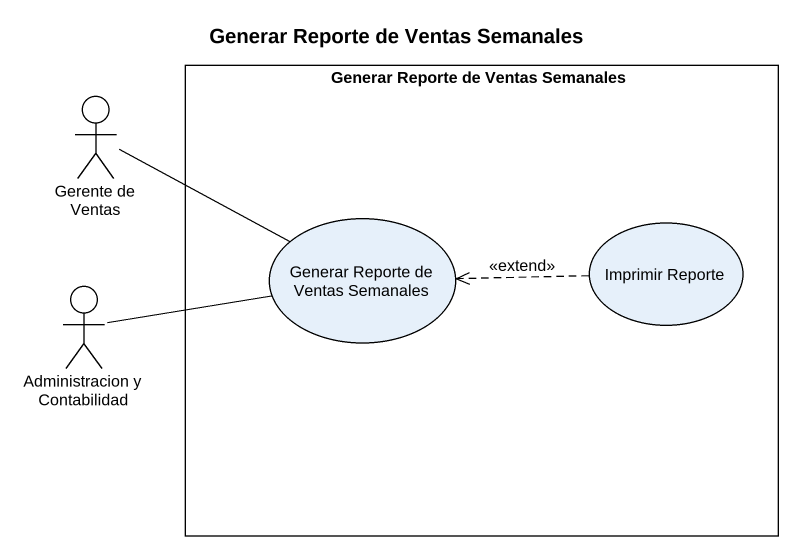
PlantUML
@startuml
title Generar Reporte de Ventas Semanales
actor "Gerente de Ventas" as Gerente_de_Ventas
rectangle "Generar Reporte de Ventas Semanales" as Generar_Reporte_de_Ventas {
  usecase "Generar Reporte de Ventas Semanales" as Generar_Reporte_de_Ventas_2
  usecase "Imprimir Reporte" as Imprimir_Reporte
}
actor "Administracion y Contabilidad" as Administracion_y
Gerente_de_Ventas -right- Generar_Reporte_de_Ventas_2
Imprimir_Reporte .left.> Generar_Reporte_de_Ventas_2 : <<extend>>
Administracion_y -right- Generar_Reporte_de_Ventas_2
@enduml
